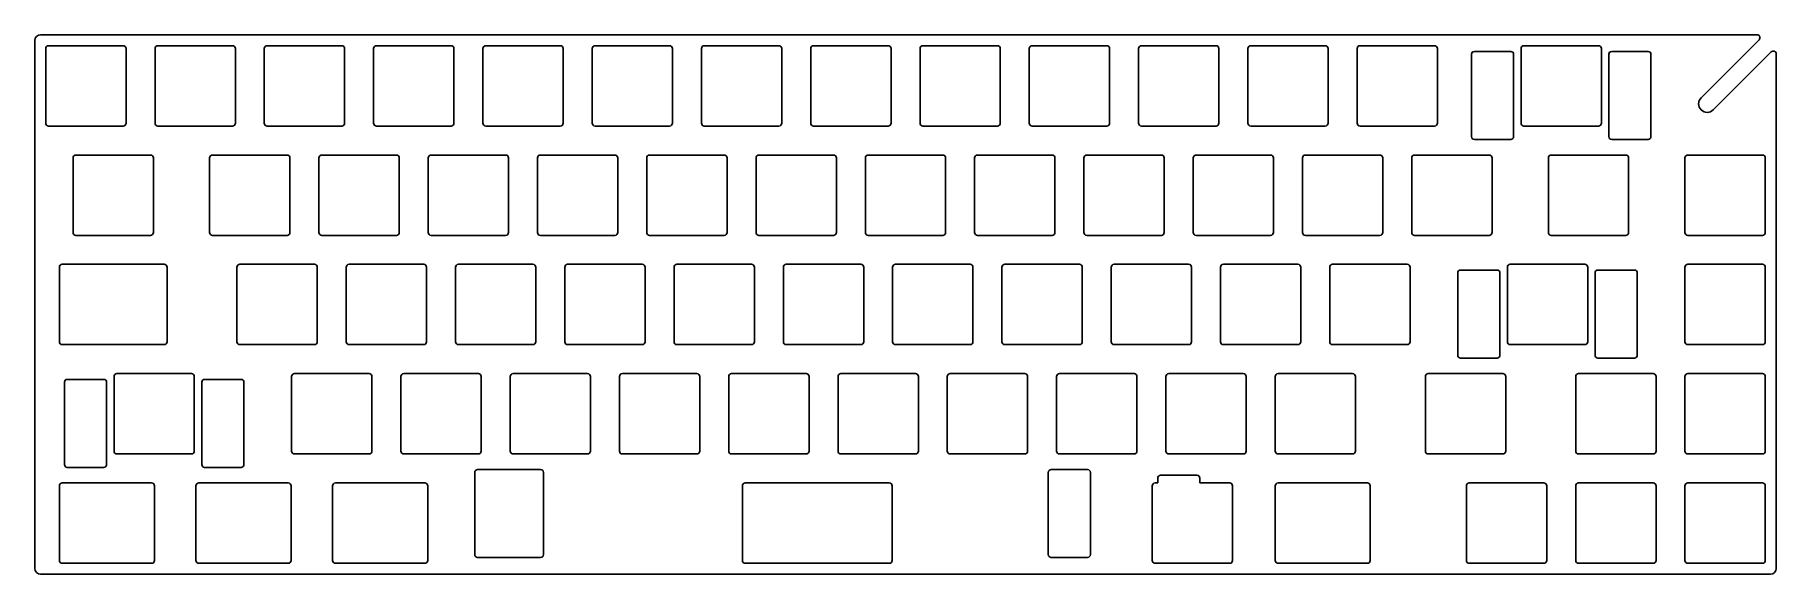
# Model space of a CAD drawing. Extents: x 2718 to 3021, y 1739 to 1833.
import ezdxf

# ---------------------------------------------------------------- set-up
doc = ezdxf.new("R2010")
doc.units = 0
doc.header["$MEASUREMENT"] = 0
doc.layers.get('0').update_dxf_attribs({"linetype": 'CONTINUOUS'})

msp = doc.modelspace()

# ---------------------------------------------------------------- linework, layer by layer
for p, q in [((2717.84, 1832.27), (2717.84, 1740.27)), ((2718.84, 1833.27), (3018.06, 1833.27)), ((2719.74, 1817.87), (2719.74, 1830.87)), ((2720.24, 1831.37), (2733.24, 1831.37)), ((2733.74, 1830.87), (2733.74, 1817.87)), ((2738.79, 1817.87), (2738.79, 1830.87)), ((2739.29, 1831.37), (2752.29, 1831.37)), ((2752.79, 1830.87), (2752.79, 1817.87)), ((2757.84, 1817.87), (2757.84, 1830.87)), ((2758.34, 1831.37), (2771.34, 1831.37)), ((2771.84, 1830.87), (2771.84, 1817.87)), ((2776.89, 1817.87), (2776.89, 1830.87)), ((2777.39, 1831.37), (2790.39, 1831.37)), ((2790.89, 1830.87), (2790.89, 1817.87)), ((2795.94, 1817.87), (2795.94, 1830.87)), ((2796.44, 1831.37), (2809.44, 1831.37)), ((2809.94, 1830.87), (2809.94, 1817.87)), ((2814.99, 1817.87), (2814.99, 1830.87)), ((2815.49, 1831.37), (2828.49, 1831.37)), ((2828.99, 1830.87), (2828.99, 1817.87)), ((2834.04, 1817.87), (2834.04, 1830.87)), ((2834.54, 1831.37), (2847.54, 1831.37)), ((2848.04, 1830.87), (2848.04, 1817.87)), ((2853.09, 1817.87), (2853.09, 1830.87)), ((2853.59, 1831.37), (2866.59, 1831.37)), ((2867.09, 1830.87), (2867.09, 1817.87)), ((2872.14, 1817.87), (2872.14, 1830.87)), ((2872.64, 1831.37), (2885.64, 1831.37)), ((2886.14, 1830.87), (2886.14, 1817.87)), ((2891.19, 1817.87), (2891.19, 1830.87)), ((2891.69, 1831.37), (2904.69, 1831.37)), ((2905.19, 1830.87), (2905.19, 1817.87)), ((2910.24, 1817.87), (2910.24, 1830.87)), ((2910.74, 1831.37), (2923.74, 1831.37)), ((2924.24, 1830.87), (2924.24, 1817.87)), ((2929.29, 1817.87), (2929.29, 1830.87)), ((2929.79, 1831.37), (2942.79, 1831.37)), ((2943.29, 1830.87), (2943.29, 1817.87)), ((2948.34, 1817.87), (2948.34, 1830.87)), ((2948.84, 1831.37), (2961.84, 1831.37)), ((2962.34, 1830.87), (2962.34, 1817.87)), ((2976.91, 1822.07), (2976.91, 1830.87)), ((2977.41, 1831.37), (2990.41, 1831.37)), ((2990.91, 1822.07), (2990.91, 1830.87)), ((3018.41, 1832.41), (3008.3, 1822.31)), ((2968.27, 1829.87), (2968.27, 1815.53)), ((2968.77, 1830.37), (2975.12, 1830.37)), ((2975.62, 1829.87), (2975.62, 1815.53)), ((2992.21, 1829.87), (2992.21, 1815.53)), ((2999.06, 1830.37), (2992.71, 1830.37)), ((2999.56, 1829.87), (2999.56, 1815.53)), ((3010.43, 1820.18), (3020.53, 1830.29)), ((3021.39, 1829.94), (3021.39, 1740.27)), ((2976.91, 1817.87), (2976.91, 1822.07)), ((2990.91, 1822.07), (2990.91, 1817.87)), ((3008.3, 1820.18), (3008.3, 1820.18)), ((2733.24, 1817.37), (2720.24, 1817.37)), ((2752.29, 1817.37), (2739.29, 1817.37)), ((2771.34, 1817.37), (2758.34, 1817.37)), ((2790.39, 1817.37), (2777.39, 1817.37)), ((2809.44, 1817.37), (2796.44, 1817.37)), ((2828.49, 1817.37), (2815.49, 1817.37)), ((2847.54, 1817.37), (2834.54, 1817.37)), ((2866.59, 1817.37), (2853.59, 1817.37)), ((2885.64, 1817.37), (2872.64, 1817.37)), ((2904.69, 1817.37), (2891.69, 1817.37)), ((2923.74, 1817.37), (2910.74, 1817.37)), ((2942.79, 1817.37), (2929.79, 1817.37)), ((2961.84, 1817.37), (2948.84, 1817.37)), ((2990.41, 1817.37), (2977.41, 1817.37)), ((2725, 1812.32), (2738, 1812.32)), ((2748.81, 1812.32), (2761.81, 1812.32)), ((2767.86, 1812.32), (2780.86, 1812.32)), ((2786.91, 1812.32), (2799.91, 1812.32)), ((2805.96, 1812.32), (2818.96, 1812.32)), ((2825.01, 1812.32), (2838.01, 1812.32)), ((2844.06, 1812.32), (2857.06, 1812.32)), ((2863.11, 1812.32), (2876.11, 1812.32)), ((2882.16, 1812.32), (2895.16, 1812.32)), ((2901.21, 1812.32), (2914.21, 1812.32)), ((2920.26, 1812.32), (2933.26, 1812.32)), ((2939.31, 1812.32), (2952.31, 1812.32)), ((2958.36, 1812.32), (2971.36, 1812.32)), ((2968.77, 1815.03), (2975.12, 1815.03)), ((2982.17, 1812.32), (2995.17, 1812.32)), ((2999.06, 1815.03), (2992.71, 1815.03)), ((3005.99, 1812.32), (3018.99, 1812.32)), ((2724.5, 1798.82), (2724.5, 1811.82)), ((2738.5, 1811.82), (2738.5, 1798.82)), ((2748.31, 1798.82), (2748.31, 1811.82)), ((2762.31, 1811.82), (2762.31, 1798.82)), ((2767.36, 1798.82), (2767.36, 1811.82)), ((2781.36, 1811.82), (2781.36, 1798.82)), ((2786.41, 1798.82), (2786.41, 1811.82)), ((2800.41, 1811.82), (2800.41, 1798.82)), ((2805.46, 1798.82), (2805.46, 1811.82)), ((2819.46, 1811.82), (2819.46, 1798.82)), ((2824.51, 1798.82), (2824.51, 1811.82)), ((2838.51, 1811.82), (2838.51, 1798.82)), ((2843.56, 1798.82), (2843.56, 1811.82)), ((2857.56, 1811.82), (2857.56, 1798.82)), ((2862.61, 1798.82), (2862.61, 1811.82)), ((2876.61, 1811.82), (2876.61, 1798.82)), ((2881.66, 1798.82), (2881.66, 1811.82)), ((2895.66, 1811.82), (2895.66, 1798.82)), ((2900.71, 1798.82), (2900.71, 1811.82)), ((2914.71, 1811.82), (2914.71, 1798.82)), ((2919.76, 1798.82), (2919.76, 1811.82)), ((2933.76, 1811.82), (2933.76, 1798.82)), ((2938.81, 1798.82), (2938.81, 1811.82)), ((2952.81, 1811.82), (2952.81, 1798.82)), ((2957.86, 1798.82), (2957.86, 1811.82)), ((2971.86, 1811.82), (2971.86, 1798.82)), ((2981.67, 1798.82), (2981.67, 1811.82)), ((2995.67, 1811.82), (2995.67, 1798.82)), ((3005.49, 1798.82), (3005.49, 1811.82)), ((3019.49, 1811.82), (3019.49, 1798.82)), ((2738, 1798.32), (2725, 1798.32)), ((2761.81, 1798.32), (2748.81, 1798.32)), ((2780.86, 1798.32), (2767.86, 1798.32)), ((2799.91, 1798.32), (2786.91, 1798.32)), ((2818.96, 1798.32), (2805.96, 1798.32)), ((2838.01, 1798.32), (2825.01, 1798.32)), ((2857.06, 1798.32), (2844.06, 1798.32)), ((2876.11, 1798.32), (2863.11, 1798.32)), ((2895.16, 1798.32), (2882.16, 1798.32)), ((2914.21, 1798.32), (2901.21, 1798.32)), ((2933.26, 1798.32), (2920.26, 1798.32)), ((2952.31, 1798.32), (2939.31, 1798.32)), ((2971.36, 1798.32), (2958.36, 1798.32)), ((2995.17, 1798.32), (2982.17, 1798.32)), ((3018.99, 1798.32), (3005.99, 1798.32)), ((2722.12, 1779.77), (2722.12, 1792.77)), ((2722.62, 1793.27), (2740.38, 1793.27)), ((2740.88, 1792.77), (2740.88, 1779.77)), ((2753.07, 1779.77), (2753.07, 1792.77)), ((2753.57, 1793.27), (2766.57, 1793.27)), ((2767.07, 1792.77), (2767.07, 1779.77)), ((2772.12, 1779.77), (2772.12, 1792.77)), ((2772.62, 1793.27), (2785.62, 1793.27)), ((2786.12, 1792.77), (2786.12, 1779.77)), ((2791.17, 1779.77), (2791.17, 1792.77)), ((2791.67, 1793.27), (2804.67, 1793.27)), ((2805.17, 1792.77), (2805.17, 1779.77)), ((2810.22, 1779.77), (2810.22, 1792.77)), ((2810.72, 1793.27), (2823.72, 1793.27)), ((2824.22, 1792.77), (2824.22, 1779.77)), ((2829.27, 1779.77), (2829.27, 1792.77)), ((2829.77, 1793.27), (2842.77, 1793.27)), ((2843.27, 1792.77), (2843.27, 1779.77)), ((2848.32, 1779.77), (2848.32, 1792.77)), ((2848.82, 1793.27), (2861.82, 1793.27)), ((2862.32, 1792.77), (2862.32, 1779.77)), ((2867.37, 1779.77), (2867.37, 1792.77)), ((2867.87, 1793.27), (2880.87, 1793.27)), ((2881.37, 1792.77), (2881.37, 1779.77)), ((2886.42, 1779.77), (2886.42, 1792.77)), ((2886.92, 1793.27), (2899.92, 1793.27)), ((2900.42, 1792.77), (2900.42, 1779.77)), ((2905.47, 1779.77), (2905.47, 1792.77)), ((2905.97, 1793.27), (2918.97, 1793.27)), ((2919.47, 1792.77), (2919.47, 1779.77)), ((2924.52, 1779.77), (2924.52, 1792.77)), ((2925.02, 1793.27), (2938.02, 1793.27)), ((2938.52, 1792.77), (2938.52, 1779.77)), ((2943.57, 1779.77), (2943.57, 1792.77)), ((2944.07, 1793.27), (2957.07, 1793.27)), ((2957.57, 1792.77), (2957.57, 1779.77)), ((2965.88, 1791.77), (2965.88, 1777.43)), ((2966.38, 1792.27), (2972.73, 1792.27)), ((2973.23, 1791.77), (2973.23, 1777.43)), ((2974.53, 1783.97), (2974.53, 1792.77)), ((2975.03, 1793.27), (2988.03, 1793.27)), ((2988.53, 1783.97), (2988.53, 1792.77)), ((2989.82, 1791.77), (2989.82, 1777.43)), ((2996.67, 1792.27), (2990.32, 1792.27)), ((2997.17, 1791.77), (2997.17, 1777.43)), ((3005.49, 1779.77), (3005.49, 1792.77)), ((3005.99, 1793.27), (3018.99, 1793.27)), ((3019.49, 1792.77), (3019.49, 1779.77)), ((2974.53, 1779.77), (2974.53, 1783.97)), ((2988.53, 1783.97), (2988.53, 1779.77)), ((2740.38, 1779.27), (2722.62, 1779.27)), ((2766.57, 1779.27), (2753.57, 1779.27)), ((2785.62, 1779.27), (2772.62, 1779.27)), ((2804.67, 1779.27), (2791.67, 1779.27)), ((2823.72, 1779.27), (2810.72, 1779.27)), ((2842.77, 1779.27), (2829.77, 1779.27)), ((2861.82, 1779.27), (2848.82, 1779.27)), ((2880.87, 1779.27), (2867.87, 1779.27)), ((2899.92, 1779.27), (2886.92, 1779.27)), ((2918.97, 1779.27), (2905.97, 1779.27)), ((2938.02, 1779.27), (2925.02, 1779.27)), ((2957.07, 1779.27), (2944.07, 1779.27)), ((2988.03, 1779.27), (2975.03, 1779.27)), ((3018.99, 1779.27), (3005.99, 1779.27)), ((2966.38, 1776.93), (2972.73, 1776.93)), ((2996.67, 1776.93), (2990.32, 1776.93)), ((2723.5, 1773.22), (2729.85, 1773.22)), ((2731.64, 1764.92), (2731.64, 1773.72)), ((2732.14, 1774.22), (2745.14, 1774.22)), ((2745.64, 1764.92), (2745.64, 1773.72)), ((2753.79, 1773.22), (2747.44, 1773.22)), ((2762.6, 1760.72), (2762.6, 1773.72)), ((2763.1, 1774.22), (2776.1, 1774.22)), ((2776.6, 1773.72), (2776.6, 1760.72)), ((2781.65, 1760.72), (2781.65, 1773.72)), ((2782.15, 1774.22), (2795.15, 1774.22)), ((2795.65, 1773.72), (2795.65, 1760.72)), ((2800.7, 1760.72), (2800.7, 1773.72)), ((2801.2, 1774.22), (2814.2, 1774.22)), ((2814.7, 1773.72), (2814.7, 1760.72)), ((2819.75, 1760.72), (2819.75, 1773.72)), ((2820.25, 1774.22), (2833.25, 1774.22)), ((2833.75, 1773.72), (2833.75, 1760.72)), ((2838.8, 1760.72), (2838.8, 1773.72)), ((2839.3, 1774.22), (2852.3, 1774.22)), ((2852.8, 1773.72), (2852.8, 1760.72)), ((2857.85, 1760.72), (2857.85, 1773.72)), ((2858.35, 1774.22), (2871.35, 1774.22)), ((2871.85, 1773.72), (2871.85, 1760.72)), ((2876.9, 1760.72), (2876.9, 1773.72)), ((2877.4, 1774.22), (2890.4, 1774.22)), ((2890.9, 1773.72), (2890.9, 1760.72)), ((2895.95, 1760.72), (2895.95, 1773.72)), ((2896.45, 1774.22), (2909.45, 1774.22)), ((2909.95, 1773.72), (2909.95, 1760.72)), ((2915, 1760.72), (2915, 1773.72)), ((2915.5, 1774.22), (2928.5, 1774.22)), ((2929, 1773.72), (2929, 1760.72)), ((2934.05, 1760.72), (2934.05, 1773.72)), ((2934.55, 1774.22), (2947.55, 1774.22)), ((2948.05, 1773.72), (2948.05, 1760.72)), ((2960.24, 1760.72), (2960.24, 1773.72)), ((2960.74, 1774.22), (2973.74, 1774.22)), ((2974.24, 1773.72), (2974.24, 1760.72)), ((2986.44, 1760.72), (2986.44, 1773.72)), ((2986.94, 1774.22), (2999.94, 1774.22)), ((3000.44, 1773.72), (3000.44, 1760.72)), ((3005.49, 1760.72), (3005.49, 1773.72)), ((3005.99, 1774.22), (3018.99, 1774.22)), ((3019.49, 1773.72), (3019.49, 1760.72)), ((2723, 1772.72), (2723, 1758.38)), ((2730.35, 1772.72), (2730.35, 1758.38)), ((2746.94, 1772.72), (2746.94, 1758.38)), ((2754.29, 1772.72), (2754.29, 1758.38)), ((2731.64, 1760.72), (2731.64, 1764.92)), ((2745.64, 1764.92), (2745.64, 1760.72)), ((2723.5, 1757.88), (2729.85, 1757.88)), ((2745.14, 1760.22), (2732.14, 1760.22)), ((2753.79, 1757.88), (2747.44, 1757.88)), ((2776.1, 1760.22), (2763.1, 1760.22)), ((2795.15, 1760.22), (2782.15, 1760.22)), ((2814.2, 1760.22), (2801.2, 1760.22)), ((2833.25, 1760.22), (2820.25, 1760.22)), ((2852.3, 1760.22), (2839.3, 1760.22)), ((2871.35, 1760.22), (2858.35, 1760.22)), ((2890.4, 1760.22), (2877.4, 1760.22)), ((2909.45, 1760.22), (2896.45, 1760.22)), ((2928.5, 1760.22), (2915.5, 1760.22)), ((2947.55, 1760.22), (2934.55, 1760.22)), ((2973.74, 1760.22), (2960.74, 1760.22)), ((2999.94, 1760.22), (2986.94, 1760.22)), ((3018.99, 1760.22), (3005.99, 1760.22)), ((2722.12, 1741.67), (2722.12, 1754.67)), ((2722.62, 1755.17), (2738.2, 1755.17)), ((2738.7, 1741.67), (2738.7, 1754.67)), ((2745.93, 1741.67), (2745.93, 1754.67)), ((2746.43, 1755.17), (2762.01, 1755.17)), ((2762.51, 1741.67), (2762.51, 1754.67)), ((2769.74, 1741.67), (2769.74, 1754.67)), ((2770.24, 1755.17), (2785.82, 1755.17)), ((2786.32, 1741.67), (2786.32, 1754.67)), ((2794.51, 1742.67), (2794.51, 1757)), ((2795.01, 1757.5), (2806.01, 1757.5)), ((2806.51, 1742.67), (2806.51, 1757)), ((2841.18, 1741.67), (2841.18, 1754.67)), ((2866.79, 1755.17), (2841.68, 1755.17)), ((2867.29, 1741.67), (2867.29, 1754.67)), ((2894.5, 1742.67), (2894.5, 1757)), ((2901.35, 1757.5), (2895, 1757.5)), ((2901.85, 1742.67), (2901.85, 1757)), ((2912.62, 1741.67), (2912.62, 1754.67)), ((2913.12, 1755.17), (2913.57, 1755.17)), ((2913.57, 1755.17), (2913.57, 1756)), ((2914.07, 1756.5), (2920.42, 1756.5)), ((2920.92, 1756), (2920.92, 1755.17)), ((2926.12, 1755.17), (2920.92, 1755.17)), ((2926.62, 1754.67), (2926.62, 1741.67)), ((2934.05, 1754.67), (2934.05, 1741.67)), ((2950.12, 1755.17), (2934.55, 1755.17)), ((2950.62, 1741.67), (2950.62, 1754.67)), ((2967.39, 1741.67), (2967.39, 1754.67)), ((2967.89, 1755.17), (2980.89, 1755.17)), ((2981.39, 1754.67), (2981.39, 1741.67)), ((2986.44, 1741.67), (2986.44, 1754.67)), ((2986.94, 1755.17), (2999.94, 1755.17)), ((3000.44, 1754.67), (3000.44, 1741.67)), ((3005.49, 1741.67), (3005.49, 1754.67)), ((3005.99, 1755.17), (3018.99, 1755.17)), ((3019.49, 1754.67), (3019.49, 1741.67)), ((2738.2, 1741.17), (2722.62, 1741.17)), ((2762.01, 1741.17), (2746.43, 1741.17)), ((2785.82, 1741.17), (2770.24, 1741.17)), ((2795.01, 1742.17), (2806.01, 1742.17)), ((2866.79, 1741.17), (2841.68, 1741.17)), ((2901.35, 1742.17), (2895, 1742.17)), ((2926.12, 1741.17), (2913.12, 1741.17)), ((2934.55, 1741.17), (2950.12, 1741.17)), ((2980.89, 1741.17), (2967.89, 1741.17)), ((2999.94, 1741.17), (2986.94, 1741.17)), ((3018.99, 1741.17), (3005.99, 1741.17)), ((2718.84, 1739.27), (3019.39, 1739.27)), ((3019.39, 1739.27), (3020.39, 1739.27))]:
    msp.add_line(p, q)
for centre, radius, start, end in [((2718.84, 1832.27), 1, 90, 180), ((2720.24, 1830.87), 0.5, 90, 180), ((2733.24, 1830.87), 0.5, 0, 90), ((2739.29, 1830.87), 0.5, 90, 180), ((2752.29, 1830.87), 0.5, 0, 90), ((2758.34, 1830.87), 0.5, 90, 180), ((2771.34, 1830.87), 0.5, 0, 90), ((2777.39, 1830.87), 0.5, 90, 180), ((2790.39, 1830.87), 0.5, 0, 90), ((2796.44, 1830.87), 0.5, 90, 180), ((2809.44, 1830.87), 0.5, 0, 90), ((2815.49, 1830.87), 0.5, 90, 180), ((2828.49, 1830.87), 0.5, 0, 90), ((2834.54, 1830.87), 0.5, 90, 180), ((2847.54, 1830.87), 0.5, 0, 90), ((2853.59, 1830.87), 0.5, 90, 180), ((2866.59, 1830.87), 0.5, 0, 90), ((2872.64, 1830.87), 0.5, 90, 180), ((2885.64, 1830.87), 0.5, 0, 90), ((2891.69, 1830.87), 0.5, 90, 180), ((2904.69, 1830.87), 0.5, 0, 90), ((2910.74, 1830.87), 0.5, 90, 180), ((2923.74, 1830.87), 0.5, 0, 90), ((2929.79, 1830.87), 0.5, 90, 180), ((2942.79, 1830.87), 0.5, 0, 90), ((2948.84, 1830.87), 0.5, 90, 180), ((2961.84, 1830.87), 0.5, 0, 90), ((2977.41, 1830.87), 0.5, 90, 180), ((2990.41, 1830.87), 0.5, 0, 90), ((3018.06, 1832.77, 0), 0.5, 315, 90), ((3020.89, 1829.94), 0.5, 0, 135), ((2968.77, 1829.87), 0.5, 90, 180), ((2975.12, 1829.87), 0.5, 0, 90), ((2992.71, 1829.87), 0.5, 90, 180), ((2999.06, 1829.87), 0.5, 0, 90), ((3009.37, 1821.25, 0), 1.5, 135, 225), ((3009.37, 1821.25, 0), 1.5, 225, 315), ((2720.24, 1817.87), 0.5, 180, 270), ((2733.24, 1817.87), 0.5, 270, 0), ((2739.29, 1817.87), 0.5, 180, 270), ((2752.29, 1817.87), 0.5, 270, 0), ((2758.34, 1817.87), 0.5, 180, 270), ((2771.34, 1817.87), 0.5, 270, 0), ((2777.39, 1817.87), 0.5, 180, 270), ((2790.39, 1817.87), 0.5, 270, 0), ((2796.44, 1817.87), 0.5, 180, 270), ((2809.44, 1817.87), 0.5, 270, 0), ((2815.49, 1817.87), 0.5, 180, 270), ((2828.49, 1817.87), 0.5, 270, 0), ((2834.54, 1817.87), 0.5, 180, 270), ((2847.54, 1817.87), 0.5, 270, 0), ((2853.59, 1817.87), 0.5, 180, 270), ((2866.59, 1817.87), 0.5, 270, 0), ((2872.64, 1817.87), 0.5, 180, 270), ((2885.64, 1817.87), 0.5, 270, 0), ((2891.69, 1817.87), 0.5, 180, 270), ((2904.69, 1817.87), 0.5, 270, 0), ((2910.74, 1817.87), 0.5, 180, 270), ((2923.74, 1817.87), 0.5, 270, 0), ((2929.79, 1817.87), 0.5, 180, 270), ((2942.79, 1817.87), 0.5, 270, 0), ((2948.84, 1817.87), 0.5, 180, 270), ((2961.84, 1817.87), 0.5, 270, 0), ((2968.77, 1815.53), 0.5, 180, 270), ((2975.12, 1815.53), 0.5, 270, 0), ((2977.41, 1817.87), 0.5, 180, 270), ((2990.41, 1817.87), 0.5, 270, 360), ((2992.71, 1815.53), 0.5, 180, 270), ((2999.06, 1815.53), 0.5, 270, 0), ((2725, 1811.82), 0.5, 90, 180), ((2738, 1811.82), 0.5, 0, 90), ((2748.81, 1811.82), 0.5, 90, 180), ((2761.81, 1811.82), 0.5, 0, 90), ((2767.86, 1811.82), 0.5, 90, 180), ((2780.86, 1811.82), 0.5, 0, 90), ((2786.91, 1811.82), 0.5, 90, 180), ((2799.91, 1811.82), 0.5, 0, 90), ((2805.96, 1811.82), 0.5, 90, 180), ((2818.96, 1811.82), 0.5, 0, 90), ((2825.01, 1811.82), 0.5, 90, 180), ((2838.01, 1811.82), 0.5, 0, 90), ((2844.06, 1811.82), 0.5, 90, 180), ((2857.06, 1811.82), 0.5, 0, 90), ((2863.11, 1811.82), 0.5, 90, 180), ((2876.11, 1811.82), 0.5, 0, 90), ((2882.16, 1811.82), 0.5, 90, 180), ((2895.16, 1811.82), 0.5, 0, 90), ((2901.21, 1811.82), 0.5, 90, 180), ((2914.21, 1811.82), 0.5, 0, 90), ((2920.26, 1811.82), 0.5, 90, 180), ((2933.26, 1811.82), 0.5, 0, 90), ((2939.31, 1811.82), 0.5, 90, 180), ((2952.31, 1811.82), 0.5, 0, 90), ((2958.36, 1811.82), 0.5, 90, 180), ((2971.36, 1811.82), 0.5, 0, 90), ((2982.17, 1811.82), 0.5, 90, 180), ((2995.17, 1811.82), 0.5, 0, 90), ((3005.99, 1811.82), 0.5, 90, 180), ((3018.99, 1811.82), 0.5, 0, 90), ((2725, 1798.82), 0.5, 180, 270), ((2738, 1798.82), 0.5, 270, 0), ((2748.81, 1798.82), 0.5, 180, 270), ((2761.81, 1798.82), 0.5, 270, 0), ((2767.86, 1798.82), 0.5, 180, 270), ((2780.86, 1798.82), 0.5, 270, 0), ((2786.91, 1798.82), 0.5, 180, 270), ((2799.91, 1798.82), 0.5, 270, 0), ((2805.96, 1798.82), 0.5, 180, 270), ((2818.96, 1798.82), 0.5, 270, 0), ((2825.01, 1798.82), 0.5, 180, 270), ((2838.01, 1798.82), 0.5, 270, 0), ((2844.06, 1798.82), 0.5, 180, 270), ((2857.06, 1798.82), 0.5, 270, 0), ((2863.11, 1798.82), 0.5, 180, 270), ((2876.11, 1798.82), 0.5, 270, 0), ((2882.16, 1798.82), 0.5, 180, 270), ((2895.16, 1798.82), 0.5, 270, 0), ((2901.21, 1798.82), 0.5, 180, 270), ((2914.21, 1798.82), 0.5, 270, 0), ((2920.26, 1798.82), 0.5, 180, 270), ((2933.26, 1798.82), 0.5, 270, 0), ((2939.31, 1798.82), 0.5, 180, 270), ((2952.31, 1798.82), 0.5, 270, 0), ((2958.36, 1798.82), 0.5, 180, 270), ((2971.36, 1798.82), 0.5, 270, 0), ((2982.17, 1798.82), 0.5, 180, 270), ((2995.17, 1798.82), 0.5, 270, 0), ((3005.99, 1798.82), 0.5, 180, 270), ((3018.99, 1798.82), 0.5, 270, 0), ((2722.62, 1792.77), 0.5, 90, 180), ((2740.38, 1792.77), 0.5, 0, 90), ((2753.57, 1792.77), 0.5, 90, 180), ((2766.57, 1792.77), 0.5, 0, 90), ((2772.62, 1792.77), 0.5, 90, 180), ((2785.62, 1792.77), 0.5, 0, 90), ((2791.67, 1792.77), 0.5, 90, 180), ((2804.67, 1792.77), 0.5, 0, 90), ((2810.72, 1792.77), 0.5, 90, 180), ((2823.72, 1792.77), 0.5, 0, 90), ((2829.77, 1792.77), 0.5, 90, 180), ((2842.77, 1792.77), 0.5, 0, 90), ((2848.82, 1792.77), 0.5, 90, 180), ((2861.82, 1792.77), 0.5, 0, 90), ((2867.87, 1792.77), 0.5, 90, 180), ((2880.87, 1792.77), 0.5, 0, 90), ((2886.92, 1792.77), 0.5, 90, 180), ((2899.92, 1792.77), 0.5, 0, 90), ((2905.97, 1792.77), 0.5, 90, 180), ((2918.97, 1792.77), 0.5, 0, 90), ((2925.02, 1792.77), 0.5, 90, 180), ((2938.02, 1792.77), 0.5, 0, 90), ((2944.07, 1792.77), 0.5, 90, 180), ((2957.07, 1792.77), 0.5, 0, 90), ((2966.38, 1791.77), 0.5, 90, 180), ((2972.73, 1791.77), 0.5, 0, 90), ((2975.03, 1792.77), 0.5, 90, 180), ((2988.03, 1792.77), 0.5, 0, 90), ((2990.32, 1791.77), 0.5, 90, 180), ((2996.67, 1791.77), 0.5, 0, 90), ((3005.99, 1792.77), 0.5, 90, 180), ((3018.99, 1792.77), 0.5, 0, 90), ((2722.62, 1779.77), 0.5, 180, 270), ((2740.38, 1779.77), 0.5, 270, 0), ((2753.57, 1779.77), 0.5, 180, 270), ((2766.57, 1779.77), 0.5, 270, 0), ((2772.62, 1779.77), 0.5, 180, 270), ((2785.62, 1779.77), 0.5, 270, 0), ((2791.67, 1779.77), 0.5, 180, 270), ((2804.67, 1779.77), 0.5, 270, 0), ((2810.72, 1779.77), 0.5, 180, 270), ((2823.72, 1779.77), 0.5, 270, 0), ((2829.77, 1779.77), 0.5, 180, 270), ((2842.77, 1779.77), 0.5, 270, 0), ((2848.82, 1779.77), 0.5, 180, 270), ((2861.82, 1779.77), 0.5, 270, 0), ((2867.87, 1779.77), 0.5, 180, 270), ((2880.87, 1779.77), 0.5, 270, 0), ((2886.92, 1779.77), 0.5, 180, 270), ((2899.92, 1779.77), 0.5, 270, 0), ((2905.97, 1779.77), 0.5, 180, 270), ((2918.97, 1779.77), 0.5, 270, 0), ((2925.02, 1779.77), 0.5, 180, 270), ((2938.02, 1779.77), 0.5, 270, 0), ((2944.07, 1779.77), 0.5, 180, 270), ((2957.07, 1779.77), 0.5, 270, 0), ((2975.03, 1779.77), 0.5, 180, 270), ((2988.03, 1779.77), 0.5, 270, 360), ((3005.99, 1779.77), 0.5, 180, 270), ((3018.99, 1779.77), 0.5, 270, 0), ((2966.38, 1777.43), 0.5, 180, 270), ((2972.73, 1777.43), 0.5, 270, 0), ((2990.32, 1777.43), 0.5, 180, 270), ((2996.67, 1777.43), 0.5, 270, 0), ((2723.5, 1772.72), 0.5, 90, 180), ((2729.85, 1772.72), 0.5, 0, 90), ((2732.14, 1773.72), 0.5, 90, 180), ((2745.14, 1773.72), 0.5, 0, 90), ((2747.44, 1772.72), 0.5, 90, 180), ((2753.79, 1772.72), 0.5, 0, 90), ((2763.1, 1773.72), 0.5, 90, 180), ((2776.1, 1773.72), 0.5, 0, 90), ((2782.15, 1773.72), 0.5, 90, 180), ((2795.15, 1773.72), 0.5, 0, 90), ((2801.2, 1773.72), 0.5, 90, 180), ((2814.2, 1773.72), 0.5, 0, 90), ((2820.25, 1773.72), 0.5, 90, 180), ((2833.25, 1773.72), 0.5, 0, 90), ((2839.3, 1773.72), 0.5, 90, 180), ((2852.3, 1773.72), 0.5, 0, 90), ((2858.35, 1773.72), 0.5, 90, 180), ((2871.35, 1773.72), 0.5, 0, 90), ((2877.4, 1773.72), 0.5, 90, 180), ((2890.4, 1773.72), 0.5, 0, 90), ((2896.45, 1773.72), 0.5, 90, 180), ((2909.45, 1773.72), 0.5, 0, 90), ((2915.5, 1773.72), 0.5, 90, 180), ((2928.5, 1773.72), 0.5, 0, 90), ((2934.55, 1773.72), 0.5, 90, 180), ((2947.55, 1773.72), 0.5, 0, 90), ((2960.74, 1773.72), 0.5, 90, 180), ((2973.74, 1773.72), 0.5, 0, 90), ((2986.94, 1773.72), 0.5, 90, 180), ((2999.94, 1773.72), 0.5, 0, 90), ((3005.99, 1773.72), 0.5, 90, 180), ((3018.99, 1773.72), 0.5, 0, 90), ((2732.14, 1760.72), 0.5, 180, 270), ((2745.14, 1760.72), 0.5, 270, 360), ((2763.1, 1760.72), 0.5, 180, 270), ((2776.1, 1760.72), 0.5, 270, 0), ((2782.15, 1760.72), 0.5, 180, 270), ((2795.15, 1760.72), 0.5, 270, 0), ((2801.2, 1760.72), 0.5, 180, 270), ((2814.2, 1760.72), 0.5, 270, 0), ((2820.25, 1760.72), 0.5, 180, 270), ((2833.25, 1760.72), 0.5, 270, 0), ((2839.3, 1760.72), 0.5, 180, 270), ((2852.3, 1760.72), 0.5, 270, 0), ((2858.35, 1760.72), 0.5, 180, 270), ((2871.35, 1760.72), 0.5, 270, 0), ((2877.4, 1760.72), 0.5, 180, 270), ((2890.4, 1760.72), 0.5, 270, 0), ((2896.45, 1760.72), 0.5, 180, 270), ((2909.45, 1760.72), 0.5, 270, 0), ((2915.5, 1760.72), 0.5, 180, 270), ((2928.5, 1760.72), 0.5, 270, 0), ((2934.55, 1760.72), 0.5, 180, 270), ((2947.55, 1760.72), 0.5, 270, 0), ((2960.74, 1760.72), 0.5, 180, 270), ((2973.74, 1760.72), 0.5, 270, 0), ((2986.94, 1760.72), 0.5, 180, 270), ((2999.94, 1760.72), 0.5, 270, 0), ((3005.99, 1760.72), 0.5, 180, 270), ((3018.99, 1760.72), 0.5, 270, 0), ((2723.5, 1758.38), 0.5, 180, 270), ((2729.85, 1758.38), 0.5, 270, 0), ((2747.44, 1758.38), 0.5, 180, 270), ((2753.79, 1758.38), 0.5, 270, 0), ((2722.62, 1754.67), 0.5, 90, 180), ((2738.2, 1754.67), 0.5, 0, 90), ((2746.43, 1754.67), 0.5, 90, 180), ((2762.01, 1754.67), 0.5, 0, 90), ((2770.24, 1754.67), 0.5, 90, 180), ((2785.82, 1754.67), 0.5, 0, 90), ((2795.01, 1757), 0.5, 90, 180), ((2806.01, 1757), 0.5, 0, 90), ((2841.68, 1754.67), 0.5, 90, 180), ((2866.79, 1754.67), 0.5, 360, 90), ((2895, 1757), 0.5, 90, 180), ((2901.35, 1757), 0.5, 0, 90), ((2913.12, 1754.67), 0.5, 90, 180), ((2914.07, 1756), 0.5, 90, 180), ((2920.42, 1756), 0.5, 0, 90), ((2926.12, 1754.67), 0.5, 0, 90), ((2934.55, 1754.67), 0.5, 90, 180), ((2950.12, 1754.67), 0.5, 0, 90), ((2967.89, 1754.67), 0.5, 90, 180), ((2980.89, 1754.67), 0.5, 0, 90), ((2986.94, 1754.67), 0.5, 90, 180), ((2999.94, 1754.67), 0.5, 0, 90), ((3005.99, 1754.67), 0.5, 90, 180), ((3018.99, 1754.67), 0.5, 0, 90), ((2795.01, 1742.67), 0.5, 180, 270), ((2806.01, 1742.67), 0.5, 270, 0), ((2895, 1742.67), 0.5, 180, 270), ((2901.35, 1742.67), 0.5, 270, 0), ((2718.84, 1740.27), 1, 180, 270), ((2722.62, 1741.67), 0.5, 180, 270), ((2738.2, 1741.67), 0.5, 270, 0), ((2746.43, 1741.67), 0.5, 180, 270), ((2762.01, 1741.67), 0.5, 270, 0), ((2770.24, 1741.67), 0.5, 180, 270), ((2785.82, 1741.67), 0.5, 270, 0), ((2841.68, 1741.67), 0.5, 180, 270), ((2866.79, 1741.67), 0.5, 270, 0), ((2913.12, 1741.67), 0.5, 180, 270), ((2926.12, 1741.67), 0.5, 270, 0), ((2934.55, 1741.67), 0.5, 180, 270), ((2950.12, 1741.67), 0.5, 270, 360), ((2967.89, 1741.67), 0.5, 180, 270), ((2980.89, 1741.67), 0.5, 270, 0), ((2986.94, 1741.67), 0.5, 180, 270), ((2999.94, 1741.67), 0.5, 270, 0), ((3005.99, 1741.67), 0.5, 180, 270), ((3018.99, 1741.67), 0.5, 270, 0), ((3020.39, 1740.27), 1, 270, 0)]:
    msp.add_arc(centre, radius, start, end)

doc.saveas('drawing.dxf')
